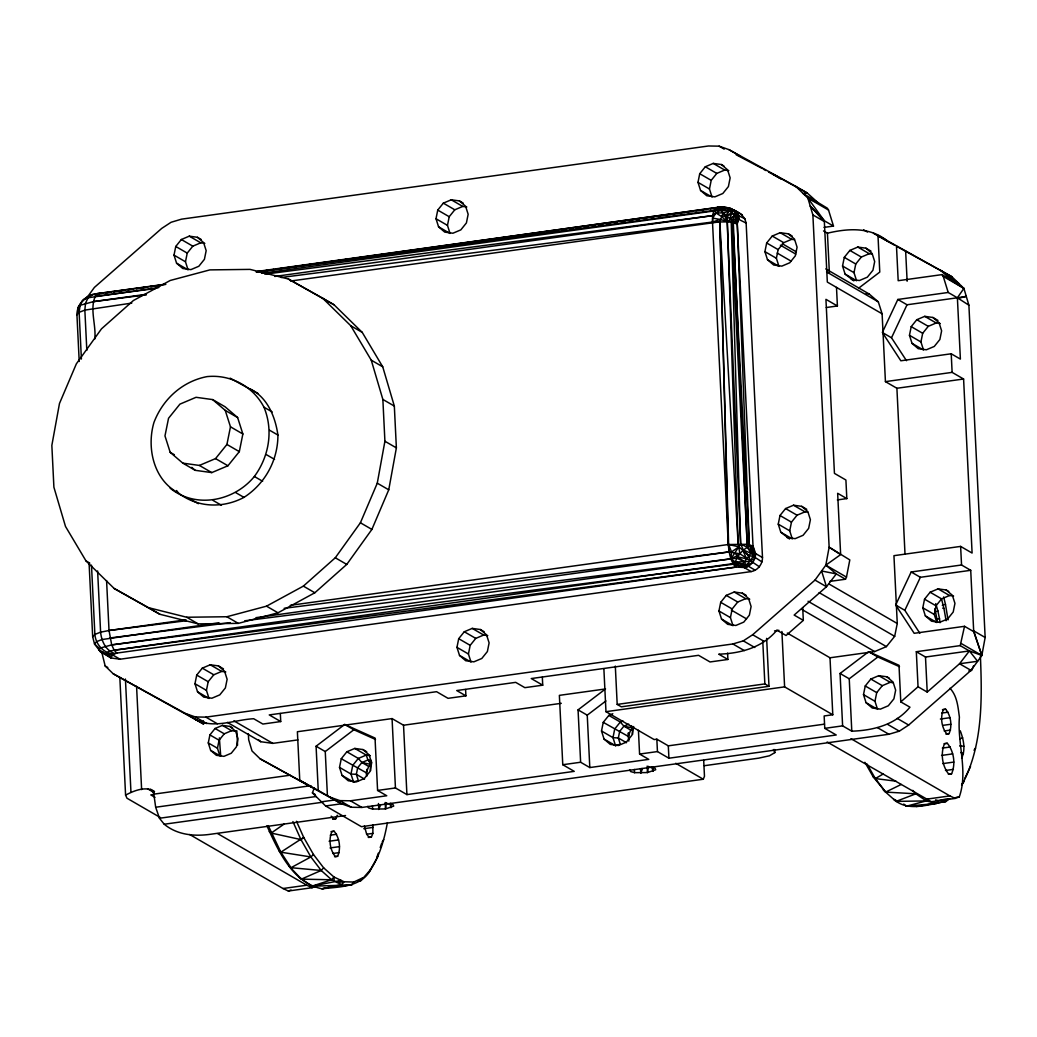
<?xml version="1.0" encoding="UTF-8"?>
<svg xmlns="http://www.w3.org/2000/svg" width="1037" height="1037" viewBox="0 0 1037 1037"><rect width="100%" height="100%" fill="white"/><g stroke="black" fill="none" stroke-linecap="round" stroke-linejoin="round"><path stroke-width="1.5" d="M257.124 271.448L715.971 207.724C727.339 206.83 743.438 210.317 746.134 223.072L762.493 557.543C762.623 564.154 757.775 570.428 751.19 571.581L744.035 567.472L736.063 567.096L734.948 565.282C735.233 557.31 741.805 550.517 748.325 546.719L749.271 544.969L737.255 223.512L735.337 210.809L728.48 207.789L717.435 207.374L358.75 257.604M274.727 276.451L712.704 215.605L716.01 212.961L723.1 212.922L724.578 215.177L737.255 223.512L738.461 219.157C736.244 209.28 726.613 205.585 717.435 207.374L727.196 216.396L738.124 543.816L739.925 553.784L759.434 566.785M165.674 284.151L96.687 293.73C88.482 306.991 96.493 324.477 94.769 339.034M290.308 605.336L728.272 544.529L746.433 544.321L747.146 547.199L754.858 558.386L749.971 561.16L744.32 561.769L736.879 558.191L730.929 558.839L111.711 644.897L100.706 647.918L98.995 649.823L105.463 653.582L112.735 654.658L116.818 653.077L736.063 567.096C730.035 561.354 729.167 552.371 728.272 544.529L712.523 222.449C712.691 217.446 712.173 211.587 715.971 207.724L717.721 207.918L714.999 208.994L719.95 210.161L728.48 207.789L732.809 210.187L729.879 218.574L736.529 214.685L745.188 218.885M334.147 831.22L331.879 831.557C328.47 839.49 329.896 849.951 335.392 856.614L337.66 856.277C341.069 848.344 339.643 837.883 334.147 831.22L331.01 831.661M364.376 825.971L366.696 834.292L369.133 837.365L371.402 837.015L372.892 833.372L372.84 824.7M945.64 709.204L943.424 709.541C940.105 717.267 941.492 727.481 946.859 733.989L949.062 733.652C952.394 725.926 951.007 715.711 945.64 709.204L942.464 709.645M947.312 743.27L944.538 743.685C940.378 753.355 942.127 766.11 948.829 774.237L951.59 773.822C955.751 764.165 954.001 751.397 947.312 743.27L944.137 743.71M961.597 758.254C965.836 749.634 963.516 739.342 960.262 730.774M732.809 210.187L723.1 212.922L719.834 221.814L728.609 544.503L731.526 551.93L730.929 558.839L735.09 563.337L742.194 567.083L748.766 565.943L735.194 561.95L730.929 558.839L244.706 620.8M264.811 274.209L712.704 215.605L712.536 222.035L281.092 277.501M744.307 567.589C750.892 566.435 755.74 560.174 755.61 553.551L753.018 546.032L737.268 223.953L737.838 220.362M170.159 488.181C195.889 509.063 234.142 501.195 254.363 476.489C269.089 456.5 273.548 430.394 263.968 407.204C253.015 386.244 230.59 374.266 207.089 376.6C182.395 381.305 162.783 399.193 153.943 422.474C146.45 447.854 153.632 480.066 178.416 492.964C197.393 507.78 223.033 508.532 243.967 497.384C265.148 483.696 277.968 460.285 277.916 435.047C275.336 416.913 267.468 397.288 250.073 388.901M386.399 802.729L385.492 808.938L372.568 809.054L368.589 807.914L367.863 806.332M648.384 766.356L647.477 772.565L634.553 772.669L630.574 771.541L629.861 769.947M79.214 361.472L76.932 314.768C76.829 303.945 86.058 294.625 96.687 293.73L165.622 284.423M963.58 781.25L962.401 783.985C982.869 745.266 982.13 699.34 980.432 656.667M378.466 803.519L378.764 809.43L379.568 804.893M640.529 768.611L640.749 773.045L641.553 768.508M114.174 588.485L148.408 607.643L186.712 617.248L226.857 616.743L266.509 606.165L303.361 586.125L335.288 557.776L360.409 522.778L377.274 483.177L384.908 441.243L382.86 399.439L371.259 360.176L350.765 325.748L322.585 298.15L288.351 279.005L250.047 269.387L209.889 269.892L170.237 280.47L133.384 300.523L101.47 328.859L76.349 363.857L59.485 403.471L51.85 445.392L53.898 487.209L65.5 526.459L85.98 560.887L114.174 588.485L159.879 614.28L198.184 623.885L238.329 623.38L277.981 612.802L314.833 592.762L346.76 564.413L371.881 529.427L388.745 489.814L396.38 447.88L394.332 406.076L382.731 366.813L362.237 332.384L334.057 304.8L322.585 298.15M101.691 651.858L105.178 665.987L113.266 673.817L185.48 713.495L195.293 716.956L205.883 717.137L732.874 643.964L743.309 640.866L752.655 634.748L815.004 580.085L825.828 565.152L829.133 547.186L812.878 214.905L807.875 198.093L795.742 186.349L728.92 149.626L719.108 146.165L708.517 145.984L181.527 219.157L171.092 222.268L161.746 228.386L94.367 287.443L87.147 297.399M858.558 288.247L879.778 272.083L877.989 235.503L951.759 276.646L963.904 288.39L968.895 305.202L985.15 637.483L981.845 655.449L971.021 670.382L908.671 725.044L899.325 731.163L888.89 734.261L361.9 807.434L351.31 807.253L341.497 803.792L260.106 758.799L252.017 750.969L248.673 739.757L248.387 733.807M846.477 577.103L849.809 559.915L829.133 547.186L840.631 554.614L825.828 565.152L836.315 573.915L845.492 579.229L846.477 577.103L825.828 565.152M960.21 645.623L964.527 626.309L914.18 633.309L895.657 605.012L911.186 571.983L961.545 564.996L970.723 570.311L973.704 631.624L981.845 655.449L969.388 650.938L960.21 645.623L916.319 651.716L918.043 686.766L900.79 701.893L909.967 707.195C895.488 724.669 873.66 730.476 851.792 731.176L842.614 725.861L824.752 728.35L824.156 715.958L832.789 714.765L830.002 657.782L787.316 633.076M197.419 237.292L203.602 242.593L206.169 250.656L204.419 259.315L198.832 266.263L190.912 269.62L182.758 268.492L176.575 263.191L174.009 255.128L175.759 246.469L181.345 239.521L189.265 236.164L197.419 237.292L201.243 239.508M176.575 263.191L188.047 269.827L185.48 261.765L187.23 253.106L192.817 246.171L200.737 242.814L204.82 243.371M182.797 463.137L199.389 465.432L215.54 458.6L226.922 444.458L230.473 426.816L225.249 410.393L212.663 399.595L196.058 397.301L179.907 404.145L168.538 418.274L164.974 435.916L170.198 452.339L182.797 463.137L195.189 470.318L211.781 472.6L227.933 465.769L239.314 451.639L242.865 433.997L237.642 417.574L225.055 406.763L212.663 399.595M218.379 665.897L224.562 671.211L227.129 679.274L225.379 687.933L219.792 694.868L211.872 698.225L203.719 697.097L197.536 691.796L194.969 683.733L196.719 675.074L202.306 668.139L210.239 664.782L218.379 665.897L223.474 668.852M197.536 691.796L209.007 698.432L206.441 690.37L208.191 681.711L213.778 674.776L221.711 671.419L225.781 671.976M229.955 726.418L235.684 731.331L238.056 738.798L236.436 746.821L231.264 753.238L223.927 756.349L216.383 755.312L210.654 750.399L208.281 742.933L209.902 734.909L215.074 728.492L222.411 725.381L229.955 726.418L232.573 727.948M210.654 750.399L219.831 755.714L217.459 748.247L219.079 740.224L224.251 733.807L231.588 730.696L236.112 731.318M459.404 200.919L465.587 206.22L468.154 214.283L466.404 222.942L460.83 229.877L452.897 233.234L444.743 232.107L438.56 226.805L436.007 218.742L437.744 210.083L443.33 203.148L451.264 199.791L459.404 200.919L463.228 203.122M450.032 233.442L447.478 225.379L449.215 216.72L454.802 209.785L462.735 206.428L466.806 206.998M362.924 749.557L369.107 754.858L371.674 762.921L369.924 771.58L364.337 778.528L356.417 781.885L348.263 780.757L342.08 775.456L339.514 767.393L341.264 758.734L346.851 751.786L354.784 748.429L362.924 749.557L366.748 751.773M480.364 629.524L486.547 634.825L489.114 642.888L487.377 651.547L481.79 658.482L473.857 661.839L465.704 660.725L459.521 655.423L456.967 647.36L458.704 638.688L464.291 631.753L472.224 628.396L480.364 629.524L484.188 631.74M459.521 655.423L470.992 662.06L468.439 653.997L470.176 645.338L475.763 638.39L483.696 635.033L487.766 635.603M721.402 164.533L727.585 169.835L730.139 177.897L728.402 186.569L722.815 193.504L714.882 196.861L706.741 195.734L700.558 190.432L697.992 182.369L699.729 173.71L705.316 166.763L713.249 163.405L721.402 164.533L723.943 166.011M712.03 197.069L709.464 189.006L711.201 180.347L716.787 173.412L724.72 170.055L728.791 170.612M633.659 726.548L631.922 735.207L626.335 742.142L618.402 745.499L610.249 744.372L604.065 739.07L601.512 731.007L603.249 722.348L608.836 715.413L612.802 713.728M788.327 233.818L794.511 239.119L797.077 247.182L795.327 255.841L789.74 262.776L781.82 266.133L773.667 265.005L767.484 259.704L764.917 251.641L766.667 242.982L772.254 236.047L780.187 232.69L788.327 233.818L792.151 236.021M767.484 259.704L778.956 266.34L776.389 258.278L778.139 249.619L783.726 242.684L791.659 239.327L794.368 239.703M742.362 593.151L748.545 598.453L751.099 606.515L749.362 615.174L743.775 622.109L735.842 625.467L727.702 624.339L721.519 619.037L718.952 610.974L720.702 602.316L726.276 595.381L734.209 592.023L742.362 593.151L746.186 595.355M721.519 619.037L732.99 625.674L730.424 617.611L732.174 608.952L737.748 602.017L745.681 598.66L749.751 599.217M789.546 539.007L780.809 532.227L778.256 524.165L779.993 515.506L785.579 508.571L793.512 505.213L801.653 506.341L806.76 509.284M853.827 280.871L845.103 274.092L842.537 266.029L844.287 257.357L849.86 250.423L857.793 247.065L865.947 248.193L871.041 251.148M780.809 532.227L792.281 538.877L789.727 530.814L791.464 522.155L797.051 515.208L804.984 511.85L807.693 512.226M845.103 274.092L856.575 280.729L854.008 272.666L855.758 264.007L861.332 257.059L869.265 253.702L871.987 254.078M932.872 317.478L939.055 322.779L941.622 330.842L939.872 339.501L934.285 346.436L926.365 349.793L918.212 348.665L912.029 343.364L909.462 335.301L911.212 326.642L916.799 319.707L924.732 316.35L932.872 317.478L937.966 320.42M912.029 343.364L923.5 350L920.934 341.938L922.684 333.279L928.271 326.344L936.204 322.987L940.274 323.544M886.907 676.798L893.09 682.1L895.657 690.162L893.907 698.834L888.32 705.769L880.387 709.127L872.247 707.999L866.064 702.697L863.497 694.634L865.247 685.976L870.834 679.041L878.754 675.683L886.907 676.798L889.448 678.276M877.535 709.334L874.969 701.271L876.719 692.612L882.306 685.677L890.226 682.32L892.948 682.696M830.002 657.782L874.658 651.573L886.402 646.608L894.672 636.329L897.264 623.496L893.946 555.676L960.625 546.408L972.097 553.058L963.593 379.011L952.122 372.374L885.429 381.629L882.111 313.809L878.313 301.858L869.162 294.002L825.789 268.907M946.198 590.001L952.381 595.303L954.947 603.365L953.21 612.024L947.624 618.959L939.691 622.317L931.537 621.189L925.354 615.887L922.8 607.825L924.537 599.166L930.124 592.231L938.057 588.873L946.198 590.001L948.751 591.466M925.354 615.887L936.826 622.524L934.272 614.461L936.009 605.802L941.596 598.867L949.529 595.51L953.599 596.068M736.879 558.191L737.398 555.612L739.925 553.784L729.141 551.904L284.138 608.317M266.911 825.802C278.266 850.729 292.304 882.474 321.885 888.813C339.488 886.7 361.55 887.465 370.961 869.162C379.957 855.123 384.455 838.907 387.397 822.639M376.833 857.405L378.285 853.179M380.229 847.527L381.694 843.301M827.163 741.986L931.395 801.718L955.207 798.412L959.277 796.922C968.325 771.541 957.151 743.36 959.406 717.176C958.019 707.221 957.268 695.931 949.97 688.283M703.695 760.38L704.473 776.298L703.28 779.228L361.42 826.696L325.631 805.969L312.422 792.89L314.315 787.848M378.764 809.43L380.566 804.919M640.749 773.045L642.551 768.534M366.631 775.896L366.23 772.721L368.744 766.46L371.155 764.515L367.941 759.965L366.255 755.079L354.784 748.429M631.533 725.861L633.14 728.13L630.729 730.087L628.215 736.348L628.824 741.105M331.192 816.158L333.564 819.139L335.781 818.815L337.232 815.251M973.536 665.897L971.669 670.459L968.83 670.887M742.194 567.083C748.468 564.698 752.434 558.528 754.755 552.501L752.797 551.567L750.542 545.838L749.271 544.969L732.64 220.687L734.65 215.774L727.054 208.58L720.339 210.511L729.607 210.511L725.952 215.346L721.765 216.668L716.01 212.961L713.91 210.433L257.007 272.096M734.779 222.255L736.503 218.25L734.65 215.774L727.17 221.866L712.536 222.035L720.093 219.468L737.268 223.953L734.779 222.255L733.302 222.631L747.184 544.373L748.325 546.719L753.018 546.032L753.64 549.662L741.248 565.943L738.681 566.915M964.773 778.528L970.528 766.589M882.331 332.488L897.848 299.46L948.207 292.473L957.384 297.788L966.264 296.362L957.423 298.565L960.392 359.1L951.214 353.786L900.855 360.785L883.083 333.629M906.507 360.707L891.509 337.79L907.025 304.774L957.384 297.788L963.904 288.39L942.076 274.611L898.185 280.703L896.461 245.652M919.832 633.231L904.834 610.326L920.363 577.298L970.723 570.311M369.198 871.832L377.999 856.329M712.626 218.172L716.01 212.961L724.993 207.491L714.999 208.994M752.551 562.793L745.966 565.243L744.32 561.769L737.8 556.856L737.398 555.612L730.929 558.839L740.638 543.971L731.241 222.372L747.184 544.373L753.018 546.032M357.83 881.256L360.928 880.607L370.961 869.162M360.928 880.607L362.807 877.808M896.512 800.642L893.622 799.268C908.295 812.489 928.828 804.168 945.913 801.471L947.857 798.633M342.366 885.779L351.75 884.911L353.76 882.046L362.639 877.885M382.186 841.888L383.755 839.646M961.571 784.983L964.112 781.392M903.745 804.051L906.364 806.242L936.359 803.494L938.446 800.629L946.288 798.97M974.028 750.244L975.571 748.144M330.064 887.089L321.885 888.813L341.886 884.626L344.038 881.774L353.76 882.046M971.021 670.382L959.549 663.745L977.619 661.282L969.388 650.938L959.549 663.745L927.221 692.081L918.043 686.766M906.364 806.242L926.261 800.914L927.752 799.034M89.065 562.767L92.682 636.848L94.51 643.938L100.317 651.599L110.985 657.964L112.735 654.658M371.026 760.393L367.941 759.965L361.913 762.506L357.674 767.782L356.352 774.354L358.296 780.472L353.552 782.092L342.08 775.456M628.72 724.098L623.911 726.133L619.672 731.396L618.337 737.981L620.282 744.099L615.537 745.707L604.065 739.07M351.75 884.911L311.774 886.233L331.62 879.778L333.914 876.991L344.038 881.774L336.766 882.487L341.069 880.374L311.774 886.233L299.006 877.069M78.332 312.331L78.047 307.6L83.595 299.499L88.08 297.775L158.817 287.547M76.932 314.768L79.123 312.331L84.853 310.102L131.777 303.089M92.682 636.848L94.873 634.411L100.602 632.181L109.028 630.509L186.025 619.815M288.753 865.791L301.391 879.13L321.185 870.471L323.635 867.813L313.472 854.501L303.685 837.377L296.491 821.278M268.246 825.633L280.846 852.194L290.995 867.697L310.88 856.951L313.472 854.501M727.585 653.129L727.896 659.467L718.719 654.166C740.587 653.453 762.415 647.645 776.894 630.185L786.072 635.487L803.325 620.372L802.703 607.63M78.047 307.6L80.134 305.811M303.685 837.377L280.846 852.194L278.746 850.521M330.025 797.155L339.838 800.616L350.428 800.797L386.762 795.755L377.585 790.44L375.031 738.059L344.686 724.448L316.078 746.238L318.242 790.414L341.497 803.792M327.42 795.716L325.255 751.553L353.863 729.75L375.537 739.472M638.416 730.242L639.583 754.055L648.76 759.369L589.807 767.561L580.629 762.247L578.063 709.865L605.517 688.944L559.371 695.36L562.767 764.723L574.239 771.359L406.919 794.601L395.447 787.951L377.585 790.44M589.807 767.561L587.24 715.167L605.906 700.96M842.614 725.861L840.061 673.48L868.669 651.69L899.001 665.3L900.79 701.893M851.792 731.176L849.238 678.794L877.846 657.004L899.52 666.713M916.215 806.527L945.913 801.471L949.672 798.659M81.897 301.404L89.078 295.817L91.736 295.415M303.802 837.572L300.95 839.581L271.201 833.061L269.244 831.661M271.201 833.061L283.995 824.156M731.526 551.93L738.914 546.823L749.038 555.91L749.971 561.16M727.196 216.396L732.278 213.052L736.529 214.685M746.134 223.072L736.503 218.25L732.64 220.687L727.17 221.866L721.765 216.668M160.411 817.571L126.981 798.218L125.581 795.12C133.825 790.764 145.867 785.722 154.526 791.477M774.665 749.518L774.82 752.616L769.467 755.779L758.786 758.138L704.317 765.708M864.897 762.286L873.18 776.778L875.345 778.58L883.343 773.9M901.231 784.452L885.65 792.087L873.18 776.778M622.952 720.935L620.307 722.05L614.721 728.985L612.984 737.657L615.537 745.707M747.184 544.373L746.433 544.321L748.325 546.719L747.146 547.199L740.638 543.971L727.17 221.866L724.578 215.177M937.526 622.278L935.53 611.752L937.85 610.845L935.75 603.586M883.343 790.103L896.085 801.394L915.878 793.811L926.261 800.914L936.359 803.494M189.667 834.5L282.997 888.515L288.325 891.016L291.034 890.018M288.325 891.016L312.137 887.711L316.207 886.22L313.031 886.661M725.952 215.346L732.278 213.052M960.029 738.772L962.686 737.826M748.766 565.943L744.035 567.472L748.39 566.254L755.286 570.246M942.296 605.258L945.459 604.338L943.631 596.949M937.098 619.206L939.496 618.674L937.85 610.845M146.386 294.275L93.447 301.624L80.108 305.306L79.123 312.331L81.404 359.035M218.988 622.809L101.976 639.544L96.571 641.644L94.51 643.938L99.539 648.656M742.44 564.206L735.09 563.337L114.161 650.212L109.676 651.106L105.463 653.582L110.985 657.964L120.046 659.221L751.19 571.581M745.966 565.243L741.248 565.943L734.948 565.282L733.379 564.18L111.711 644.897L109.028 630.509L106.578 580.59M99.241 293.834L102.456 293.393L96.687 293.73M113.668 291.825L124.894 290.256L113.681 291.838M128.082 289.816L132.905 289.142M147.332 287.132L136.093 288.701L147.371 287.158M161.746 285.123L150.508 286.679L155.394 286.043M256.23 271.914L273.937 269.464M277.06 269.011L355.665 258.057M128.121 289.829L132.93 289.167M158.609 285.603L161.811 285.149M256.463 272.005L259.678 271.564M262.88 271.124L274.118 269.555M277.32 269.114L282.129 268.44M285.344 268L296.569 266.444M299.784 265.99L304.593 265.329M307.808 264.876L311.009 264.435M314.224 263.994L319.033 263.32M322.235 262.88L327.057 262.205M330.259 261.765L341.497 260.209M344.699 259.756L349.508 259.094M352.723 258.641L355.924 258.2M359.139 257.759L363.948 257.085M367.163 256.645L371.972 255.97M375.187 255.53L378.388 255.076M381.603 254.635L386.412 253.961M389.614 253.521L392.829 253.08M397.638 252.406L408.876 250.85M412.078 250.397L416.887 249.736M420.102 249.282L423.303 248.841M426.518 248.4L431.327 247.726M434.542 247.286L445.767 245.73M448.982 245.276L453.791 244.615M456.993 244.162L460.208 243.721M463.409 243.28L468.231 242.606M471.433 242.165L476.255 241.491M479.457 241.051L490.682 239.482M493.897 239.041L498.706 238.367M501.921 237.927L505.123 237.486M508.337 237.032L513.146 236.371M516.361 235.917L521.17 235.256M524.372 234.803L527.587 234.362M530.788 233.921L535.61 233.247M538.812 232.806L543.634 232.132M546.836 231.692L558.062 230.136M561.276 229.683L566.085 229.021M569.3 228.568L572.502 228.127M575.716 227.686L580.526 227.012M583.74 226.572L588.549 225.897M591.751 225.457L594.966 225.003M598.168 224.562L602.99 223.888M606.191 223.448L611.013 222.774M614.215 222.333L617.43 221.892M620.632 221.438L625.441 220.777M628.655 220.324L633.464 219.663M636.679 219.222L639.881 218.768M643.096 218.327L647.905 217.653M651.119 217.213L654.321 216.759M657.536 216.318L670.369 214.542M673.57 214.089L684.809 212.533M688.011 212.092L692.82 211.418M696.034 210.978L707.26 209.409M710.475 208.968L715.284 208.294M261.493 273.288L719.95 210.161M290.593 281.04L719.834 221.814L738.124 543.816M824.039 227.388L833.489 226.079L828.524 210.044L827.357 208.217L803.144 193.504L807.214 192.986L818.18 202.902L807.875 198.093L824.311 220.764L833.489 226.079M823.508 230.927L827.435 233.195C847.773 228.386 869.926 226.792 887.166 240.804L877.989 235.503M826.282 307.522L837.403 305.98L836.496 287.392M885.429 381.629L896.901 388.266L963.593 379.011M837.377 499.912L846.827 498.603L845.907 480.014L834.435 473.378L825.932 299.33L837.403 305.98M255.893 617.676L729.141 551.904L728.609 544.503L738.914 546.823M829.82 581.407L845.492 579.229M774.535 630.898L778.904 630.302M203.369 720.858L203.524 724.02L194.347 718.706C212.598 729.776 234.245 719.678 253.689 718.732L262.867 724.046L280.729 721.558L280.34 713.495M465.6 689.501L465.911 695.853L448.049 698.329L436.577 691.692L269.257 714.921L280.729 721.558M542.325 677.122L542.727 685.185L524.865 687.661L515.687 682.359L456.734 690.538L465.911 695.853M727.896 659.467L710.034 661.956L698.562 655.319L531.255 678.548L542.727 685.185M561.289 703.319L403.536 725.226L392.064 718.589L297.386 731.733L299.758 780.252L311.23 786.902L260.106 758.799M227.388 722.4L260.767 741.714L272.835 743.373L297.891 739.899M916.319 651.716L925.497 657.03L969.388 650.938M615.317 666.078L617.196 704.408L764.852 683.914L768.987 686.3L766.641 638.377M768.987 686.3L621.319 706.806L617.196 704.408M603.884 668.943L605.971 711.68L784.607 686.87L832.789 714.765M150.598 789.196L152.893 791.153L153.839 794.148L289.893 775.248M153.774 794.498L150.806 794.912L154.98 797.336M153.839 794.148L155.667 807.24L310.931 785.683M824.467 724.15L668.308 745.836L656.836 739.187L654.153 739.562L605.971 711.68M155.667 807.24L159.478 818.258L316.337 796.481M562.767 764.723L580.629 762.247M639.583 754.055L657.445 751.579L668.917 758.216L836.224 734.987L824.752 728.35M941.661 713.08L948.012 712.199M321.081 801.873L335.508 799.877M159.478 818.258L164.222 824.234L322.688 802.223M940.39 719.03L949.918 717.708M325.631 805.969L343.208 803.532M942.892 725.356L950.838 724.254M944.176 730.968L950.527 730.087M345.528 815.523L210.991 834.202C194.697 836.587 177.418 835.135 164.222 824.234M332.734 819.23L335.781 818.815M945.887 734.092L949.062 733.652M942.335 748.105L950.281 747.003M363.78 828.693L373.216 827.383M330.297 835.148L336.584 834.279M366.605 834.241L372.892 833.372M941.544 755.429L952.653 753.886M329.105 841.24L338.542 839.931M368.265 837.455L371.402 837.015M330.051 847.942L339.475 846.633M942.685 763.621L953.807 762.078M332.864 853.49L339.151 852.621M945.472 770.478L953.418 769.376M334.523 856.705L337.66 856.277M948.414 774.263L951.59 773.822M282.997 888.515L306.822 885.209L312.137 887.711M926.067 799.229L949.879 795.923L955.207 798.412M956.101 797.362L959.277 796.922M111.711 644.897L114.161 650.212L736.063 567.096M94.639 296.465L155.654 288.48M93.447 301.624L146.373 294.832M109.028 630.509L186.141 620.735M109.909 637.975L230.253 622.641M334.549 886.505L339.242 886.065M95.897 294.352L92.163 294.625L88.08 297.775L85.514 303.206L84.853 310.102L86.823 350.363M718.498 207.854L717.435 207.374L728.48 207.789M942.763 801.588L945.913 801.471M735.194 561.95L744.32 561.769M896.085 801.394L926.261 800.914M301.391 879.13L331.62 879.778L341.886 884.626M728.13 208.424L730.904 208.554L742.22 214.802M959.64 745.953L963.866 746.212M647.905 766.823L654.982 768.145L655.708 769.739L647.477 772.565L647.166 766.097M385.92 803.208L392.997 804.531L393.71 806.112L385.492 808.938L385.181 802.469M761.975 561.924L753.225 556.221L749.038 555.91L742.972 550.53L746.653 558.865L737.8 556.856M290.995 867.697L321.185 870.471L331.62 879.778M728.13 208.243L730.904 208.554M716.256 207.737L717.721 207.918M98.995 649.823L100.317 651.599L102.857 651.91M866.945 763.88L875.345 778.58L895.955 781.172M851.286 279.394L859.427 280.521L867.36 277.164L872.947 270.216L874.684 261.557L872.13 253.495L865.947 248.193M866.141 293.588L869.162 294.002M786.992 537.542L795.146 538.657L803.079 535.299L808.653 528.364L810.403 519.706L807.836 511.643L801.653 506.341M370.326 755.636L366.255 755.079L358.322 758.436L352.736 765.371L350.986 774.03L353.552 782.092M280.846 852.194L310.88 856.951L321.185 870.471M712.925 218.146L720.093 219.468M717.435 207.374L719.302 207.763M608.836 715.413L620.307 722.05L623.911 726.133L633.14 728.13M346.851 751.786L358.322 758.436L361.913 762.506L371.155 764.515M942.711 608.149L943.929 608.434L946.12 620.748M935.594 799.903L938.446 800.629M113.279 654.049C103.298 653.025 95.663 644.223 94.873 634.411L91.489 565.165M736.192 154.785L761.949 168.344M740.638 543.971L743.412 550.064L751.151 553.369L750.542 545.838L753.082 546.862M723.696 207.27L725.369 207.944M960.703 752.525L963.464 753.692M114.718 653.491C105.735 650.64 101.419 640.944 100.602 632.181L97.621 570.985M100.317 651.599L106.37 654.801L113.163 655.228L120.046 659.221M258.343 393.671L230.11 378.155M763.271 169.109L765.902 170.548M768.547 171.999L780.42 178.533M886.337 240.688L894.685 245.276M897.472 246.806L951.759 276.646M203.524 724.02L113.266 673.817M299.758 780.252L318.242 790.414M334.057 304.8L288.351 279.005M795.742 186.349L807.214 192.986L772.565 173.944L781.742 179.258M728.92 149.626L740.392 156.263M873.465 233.286L884.937 239.923M719.108 146.165L724.202 149.121M863.652 229.825L867.476 232.042M807.875 198.093L828.524 210.044M942.076 274.611L943.255 276.438L963.904 288.39M812.878 214.905L824.35 221.542L827.319 282.077L882.111 313.809M968.895 305.202L957.384 297.788M713.249 163.405L724.72 170.055M857.793 247.065L869.265 253.702M705.316 166.763L716.787 173.412M849.86 250.423L861.332 257.059M699.729 173.71L711.201 180.347M844.287 257.357L855.758 264.007M697.992 182.369L709.464 189.006M842.537 266.029L854.008 272.666M897.848 299.46L907.025 304.774M780.187 232.69L791.659 239.327M924.732 316.35L936.204 322.987M700.558 190.432L710.747 196.33M772.254 236.047L783.726 242.684M916.799 319.707L928.271 326.344M782.416 243.799L796.403 251.9M780.381 245.186L795.781 254.091M826.554 271.901L878.313 301.858M766.667 242.982L778.139 249.619M911.212 326.642L922.684 333.279M777.193 253.08L791.179 261.181M764.917 251.641L776.389 258.278M909.462 335.301L920.934 341.938M883.641 333.24L891.509 337.79M451.264 199.791L462.735 206.428M443.33 203.148L454.802 209.785M437.744 210.083L449.215 216.72M436.007 218.742L447.478 225.379M438.56 226.805L448.762 232.716M846.827 498.603L837.65 493.288L840.605 553.823M911.186 571.983L920.363 577.298M793.512 505.213L804.984 511.85M938.057 588.873L949.529 595.51M785.579 508.571L797.051 515.208M930.124 592.231L941.596 598.867M779.993 515.506L791.464 522.155M924.537 599.166L936.009 605.802M985.15 637.483L973.678 630.846L981.845 655.449L961.195 643.497M964.527 626.309L973.704 631.624M778.256 524.165L789.727 530.814M922.8 607.825L934.272 614.461M895.657 605.012L904.834 610.326M828.706 583.818L897.264 623.496M815.004 580.085L826.476 586.735L836.315 573.915L821.602 570.985L826.476 586.735L794.148 615.071L803.325 620.372M755.61 553.551L762.493 557.543M819.126 592.607L894.672 636.329M350.765 325.748L362.237 332.384M189.265 236.164L200.737 242.814M808.056 601.266L886.402 646.608M181.345 239.521L192.817 246.171M175.759 246.469L187.23 253.106M371.259 360.176L382.731 366.813M801.912 609.471L874.658 651.573M868.669 651.69L877.846 657.004M174.009 255.128L185.48 261.765M734.209 592.023L745.681 598.66M878.754 675.683L890.226 682.32M726.276 595.381L737.748 602.017M870.834 679.041L882.306 685.677M382.86 399.439L394.332 406.076M720.702 602.316L732.174 608.952M865.247 685.976L876.719 692.612M731.292 610.054L746.536 618.869M840.061 673.48L849.238 678.794M718.952 610.974L730.424 617.611M863.497 694.634L874.969 701.271M752.655 634.748L764.126 641.385M897.199 718.395L908.671 725.044M866.064 702.697L876.252 708.595M743.309 640.866L754.78 647.503M887.853 724.513L899.325 731.163M384.908 441.243L396.38 447.88M732.874 643.964L744.346 650.601M877.419 727.624L888.89 734.261M850.975 738.681L949.879 795.923M263.968 407.204L272.225 411.974M377.274 483.177L388.745 489.814M269.659 430.277L277.916 435.047M225.249 410.393L237.642 417.574M230.473 426.816L242.865 433.997M266.289 454.608L274.546 459.378M226.922 444.458L239.314 451.639M360.409 522.778L371.881 529.427M254.363 476.489L262.62 481.272M215.54 458.6L227.933 465.769M199.389 465.432L211.781 472.6M170.198 452.339L174.333 454.724M472.224 628.396L483.696 635.033M235.697 492.601L243.967 497.384M464.291 631.753L475.763 638.39M335.288 557.776L346.76 564.413M623.911 726.133L630.729 730.087M675.748 763.284L703.28 779.228M458.704 638.688L470.176 645.338M603.249 722.348L628.215 736.348L628.059 733.12M578.063 709.865L587.24 715.167M213.142 500.482L221.412 505.252M626.517 742.712L618.337 737.981L612.984 737.657L601.512 731.007M456.967 647.36L468.439 653.997M190.134 498.927L198.391 503.71M303.361 586.125L314.833 592.762M266.509 606.165L277.981 612.802M226.857 616.743L238.329 623.38M186.712 617.248L198.184 623.885M85.98 560.887L89.804 563.104M148.408 607.643L159.879 614.28M344.686 724.448L353.863 729.75M210.239 664.782L221.711 671.419M367.941 759.965L371.661 762.117M202.306 668.139L213.778 674.776M361.913 762.506L368.744 766.46M366.23 772.721L341.264 758.734M196.719 675.074L208.191 681.711M316.078 746.238L325.255 751.553M364.531 779.085L356.352 774.354L350.986 774.03L339.514 767.393M194.969 683.733L206.441 690.37M233.895 720.845L272.835 743.373M222.411 725.381L231.588 730.696M205.883 717.137L217.355 723.774M350.428 800.797L361.9 807.434M195.293 716.956L206.765 723.593M215.074 728.492L224.251 733.807M339.838 800.616L351.31 807.253M105.178 665.987L107.796 667.504M185.48 713.495L196.952 720.132M312.422 792.89L315.222 794.511M209.902 734.909L219.079 740.224M208.281 742.933L217.459 748.247M147.578 788.781L154.137 792.566M217.666 833.618L306.822 885.209M191.754 467.363L195.189 470.318M258.472 739.744L260.767 741.714M107.55 655.021L110.985 657.964M323.635 867.813L333.914 876.991L334.212 881.411M734.896 553.188L737.398 555.612M114.161 650.212L116.818 653.077M912.754 790.375L915.878 793.811L885.65 792.087L875.345 778.58M750.542 545.838L753.64 549.662M176.562 490.527L178.416 492.964M735.337 210.809L738.305 214.905L739.251 219.092M310.88 856.951L300.95 839.581L292.901 821.576M748.105 546.81L751.151 553.369M773.421 749.518L774.82 752.616M736.503 218.25L737.592 220.842M943.255 276.438L948.207 292.473M934.726 608.978L935.53 611.752M941.713 599.658L943.929 608.434M651.988 767.056L652.96 771.347L652.74 766.913M390.003 803.442L390.962 807.732L390.755 803.299M945.459 604.338L948.051 619.919M220.712 755.934L219.351 737.851M939.496 618.674L940.053 622.706M752.797 551.567L753.225 556.221M754.755 552.501L755.092 557.945M951.214 353.786L952.122 372.374M960.625 546.408L961.545 564.996M905.638 250.967L907.129 281.234M925.497 657.03L927.221 692.081M896.901 388.266L905.016 554.251M827.435 233.195L829.38 272.887M781.898 631.481L784.607 686.87M762.752 640.775L764.852 683.914M668.308 745.836L668.917 758.216M656.836 739.187L657.445 751.579M632.363 727.754L632.674 734.222M634.398 769.454L634.553 772.669M628.694 733.016L629.005 739.459M403.536 725.226L406.919 794.601M392.064 718.589L395.447 787.951M370.378 764.139L370.689 770.595M372.413 805.827L372.568 809.054M366.696 769.389L367.02 775.832M236.838 730.813L237.551 745.266M136.573 686.351L141.628 789.611M125.425 679.041L130.947 791.97M119.825 677.355L125.581 795.12M738.305 214.905L738.461 219.157M719.834 221.814L728.272 544.529M110.466 292.278L105.657 292.94L110.479 292.278M959.16 283.801L951.253 279.925L940.287 269.996L959.16 283.801M824.311 220.764L810.247 206.065L824.35 221.542L824.311 220.764"/></g></svg>
